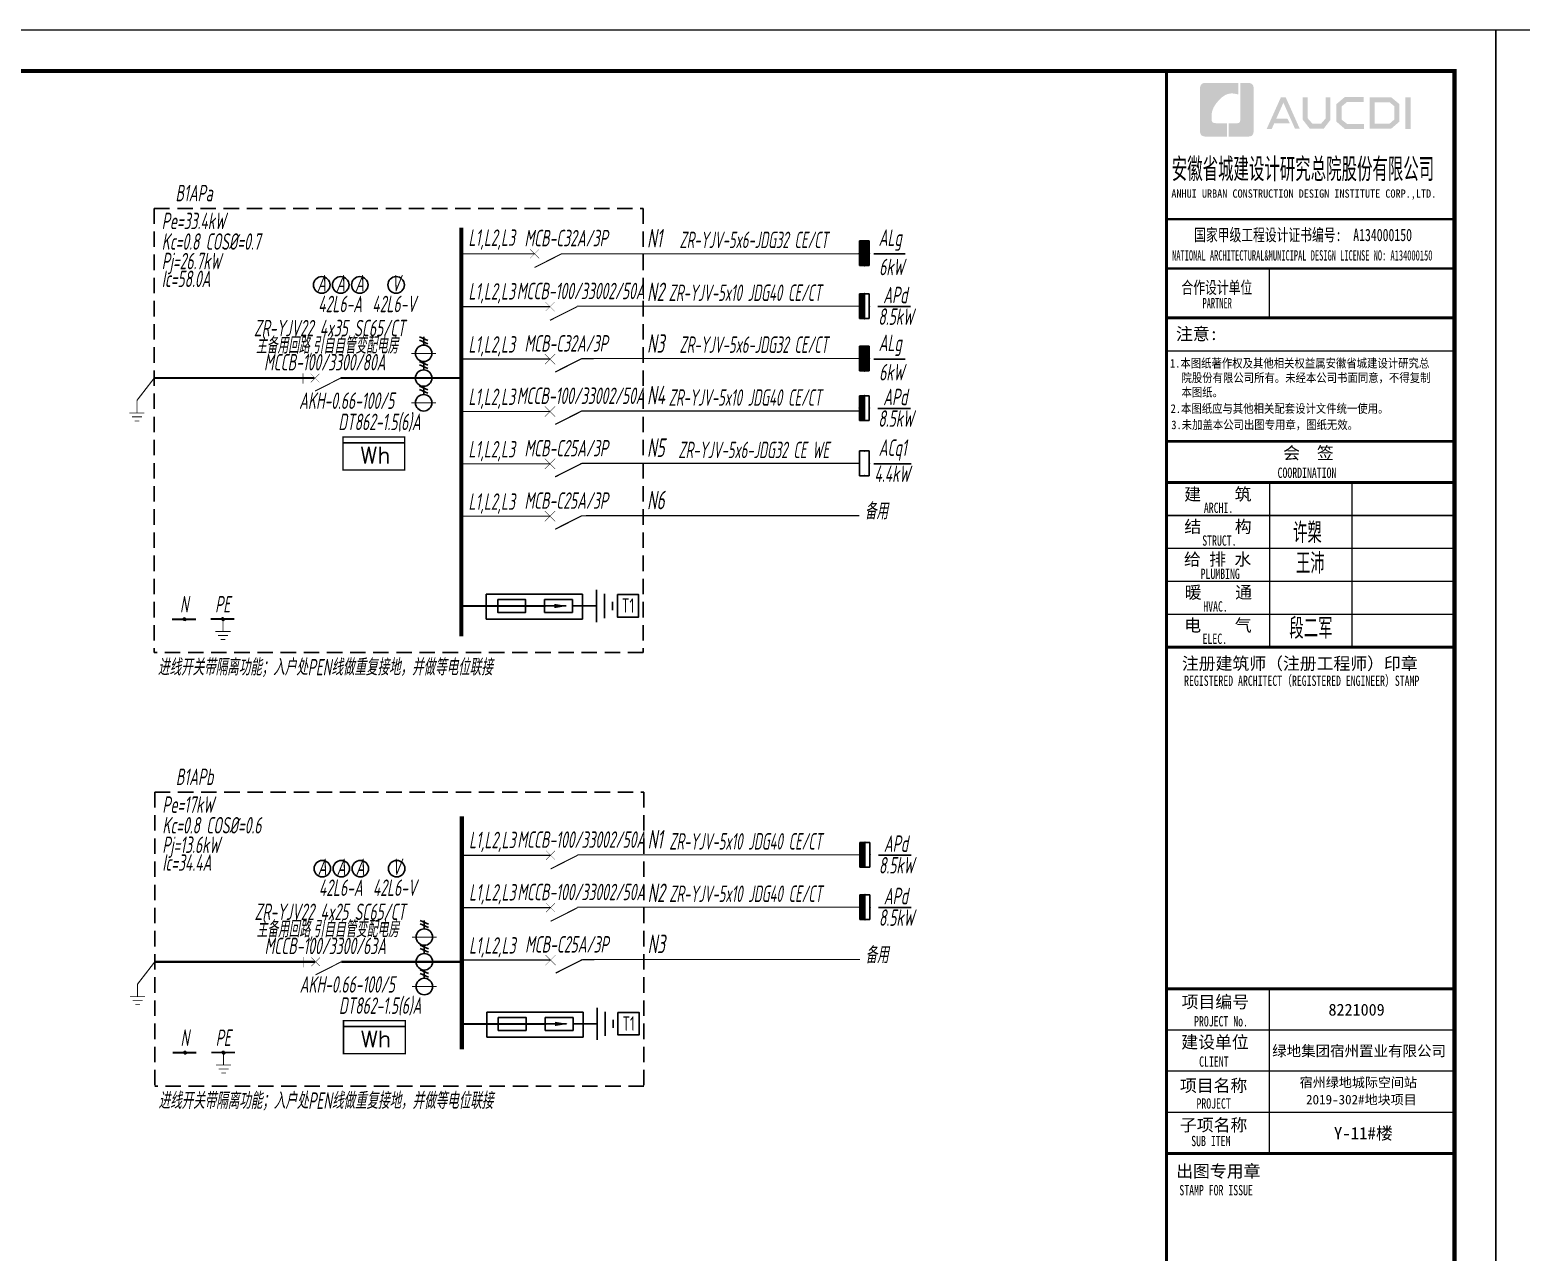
# Model space of a CAD drawing. Extents: x 3002737 to 4077523, y -995787 to -7267.
# Drawn here: x 3165313 to 3201554, y -669087 to -639387 of the extents above; entities that cross this region are included whole.
import ezdxf
from ezdxf.enums import TextEntityAlignment as Align

# ---------------------------------------------------------------- set-up
doc = ezdxf.new("R2010")
doc.units = 0
doc.header["$LTSCALE"] = 1000
doc.header["$MEASUREMENT"] = 0
doc.linetypes.add('DASH', pattern=[0.35, 0.25, -0.1])
doc.linetypes.add('DASH4', pattern=[0.1875, 0.125, -0.0625])
doc.layers.get('0').update_dxf_attribs({"linetype": 'CONTINUOUS'})
for name, color, linetype in [('!!电气', 1, 'CONTINUOUS'), ('DIM-照明', 7, 'CONTINUOUS'), ('ELEMENT', 3, 'CONTINUOUS'), ('EQUIP-箱柜', 3, 'CONTINUOUS'), ('PUB_TITLE', 4, 'CONTINUOUS'), ('WIRE-消防', 4, 'CONTINUOUS'), ('WIRE-照明', 2, 'CONTINUOUS'), ('图签文字', 4, 'CONTINUOUS'), ('照明平面文字层', 3, 'CONTINUOUS')]:
    doc.layers.add(name, color=color, linetype=linetype)
doc.layers.add('图框', color=147, linetype='CONTINUOUS', lineweight=20)
doc.layers.add('图签', color=147, linetype='CONTINUOUS', lineweight=18)
doc.styles.add('_SIMPLEX', font='SIMPLEX.shx', dxfattribs={"width": 0.8, "bigfont": 'GBCBIG.shx'})
doc.styles.add('_TCH_LABEL', font='COMPLEX', dxfattribs={"bigfont": 'GBCBIG'})
doc.styles.add('HT', font='simhei.ttf')
doc.styles.add('HZTXT', font='gbeitc.shx', dxfattribs={"width": 0.8, "height": 400, "bigfont": 'hztxt.shx'})
doc.styles.get("Standard").update_dxf_attribs({"font": 'gbenor.shx', "bigfont": 'gbcbig.shx'})
doc.styles.add('TSSD_Dimension', font='Tssdeng.shx', dxfattribs={"width": 0.7, "bigfont": 'tssdchn.shx'})
doc.styles.add('宋体', font='', dxfattribs={"height": 4})
doc.styles.add('建筑图签-1', font='simhei.ttf', dxfattribs={"width": 0.7})
doc.styles.add('建筑图签-2', font='TXT.shx', dxfattribs={"width": 0.5, "bigfont": 'HZTXT.shx'})
doc.styles.get('宋体').set_extended_font_data('SimSun')

# ---------------------------------------------------------------- blocks, each defined once
blk = doc.blocks.new('院标1')
h = blk.add_hatch(color=150)
h.dxf.hatch_style = 1
h.set_gradient(color1=(33, 113, 253), color2=(33, 113, 253), tint=1, name='INVCURVED')
edge = h.paths.add_edge_path()
edge.add_spline(control_points=[(116373, 648379), (116379, 648379), (116382, 648379), (116391, 648379), (116391, 648379), (116391, 648379), (116616, 648379), (116616, 648379), (116616, 648379), (116616, 648379), (116616, 648054), (116616, 648054), (116616, 648054), (116616, 648054), (116108, 648054), (116108, 648054), (116108, 648054), (116028, 648054), (115963, 648111), (115963, 648199), (115963, 648199), (115963, 648199), (115963, 649215), (115963, 649215), (115963, 649215), (115963, 649295), (116018, 649360), (116108, 649360), (116108, 649360), (116108, 649360), (116897, 649360), (116897, 649360), (116897, 649360), (116897, 649360), (116897, 649080), (116897, 649080), (116897, 649080), (116897, 649080), (116566, 649140), (116356, 648859), (116356, 648859), (116245, 648719), (116240, 648545), (116247, 648466), (116247, 648466), (116254, 648386), (116247, 648466), (116247, 648466), (116247, 648466), (116247, 648466), (116258, 648374), (116373, 648379)], knot_values=[0, 0, 0, 0, 0.071429, 0.071429, 0.071429, 0.107143, 0.142857, 0.142857, 0.142857, 0.178571, 0.214286, 0.214286, 0.214286, 0.25, 0.285714, 0.285714, 0.285714, 0.321429, 0.357143, 0.357143, 0.357143, 0.392857, 0.428571, 0.428571, 0.428571, 0.464286, 0.5, 0.5, 0.5, 0.535714, 0.571429, 0.571429, 0.571429, 0.607143, 0.642857, 0.642857, 0.642857, 0.678571, 0.714286, 0.714286, 0.714286, 0.75, 0.785714, 0.785714, 0.785714, 0.821429, 0.857143, 0.857143, 0.857143, 0.928571, 1, 1, 1, 1], degree=3, periodic=0)
h = blk.add_hatch(color=150)
h.dxf.hatch_style = 1
h.set_gradient(color1=(33, 113, 253), color2=(33, 113, 253), tint=1, name='INVCURVED')
edge = h.paths.add_edge_path()
edge.add_spline(control_points=[(117268, 649215), (117268, 649215), (117268, 648199), (117268, 648199), (117268, 648199), (117268, 648114), (117212, 648054), (117123, 648054), (117123, 648054), (117123, 648054), (116663, 648054), (116663, 648054), (116663, 648054), (116663, 648054), (116663, 648379), (116663, 648379), (116663, 648379), (116663, 648379), (116865, 648379), (116865, 648379), (116865, 648379), (116907, 648379), (116941, 648413), (116941, 648455), (116941, 648455), (116941, 648455), (116941, 649360), (116941, 649360), (116941, 649360), (116941, 649360), (117123, 649360), (117123, 649360), (117123, 649360), (117204, 649360), (117268, 649306), (117268, 649215)], knot_values=[0, 0, 0, 0, 0.1, 0.1, 0.1, 0.15, 0.2, 0.2, 0.2, 0.25, 0.3, 0.3, 0.3, 0.35, 0.4, 0.4, 0.4, 0.45, 0.5, 0.5, 0.5, 0.55, 0.6, 0.6, 0.6, 0.65, 0.7, 0.7, 0.7, 0.75, 0.8, 0.8, 0.8, 0.9, 1, 1, 1, 1], degree=3, periodic=0)
blk = doc.blocks.new('A$C086A1D60')
at = {"layer": 'PUB_TITLE'}
h = blk.add_hatch(color=4, dxfattribs=at)
h.paths.add_polyline_path([(5808, 56758), (5934, 56758), (5934, 55988), (5808, 55988)])
h.paths.add_polyline_path([(5056, 56642), (5056, 56116), (5416, 56116), (5540, 56223), (5540, 56541), (5420, 56642)], flags=16)
h.paths.add_polyline_path([(4938, 56760), (4938, 55998), (5460, 55998), (5659, 56168), (5659, 56596), (5463, 56760)])
h.paths.add_polyline_path([(4795, 56764), (4795, 56648), (4388, 56648), (4255, 56537), (4255, 56218), (4388, 56115), (4797, 56115), (4797, 55993), (4333, 55993), (4131, 56168), (4131, 56596), (4329, 56764)])
h.paths.add_polyline_path([(3312, 56762), (3432, 56762), (3432, 56251), (3546, 56120), (3757, 56120), (3871, 56251), (3871, 56762), (3985, 56762), (3985, 56214), (3821, 55997), (3483, 55997), (3312, 56216)])
h.paths.add_polyline_path([(2780, 56760), (2897, 56760), (3239, 55996), (3123, 55996), (2842, 56630), (2667, 56242), (2938, 56242), (2999, 56127), (2618, 56127), (2559, 55994), (2436, 55994)])
for points, const_width in [([(0, 51400), (7000, 51400)], 70), ([(0, 50599), (7000, 50599)], 35)]:
    blk.add_lwpolyline(points, dxfattribs=dict(const_width=const_width))
at = {"layer": '图框'}
for p, q in [((0, 53800), (7000, 53800)), ((0, 53800), (7000, 53800)), ((0, 52600), (7000, 52600))]:
    blk.add_line(p, q, dxfattribs=at)
for points, const_width in [([(0, 0), (0, 57400)], 70), ([(0, 53800), (7000, 53800)], 60), ([(0, 52600), (7000, 52600)], 60), ([(0, 52600), (7000, 52600)], 60), ([(2500, 52600), (2500, 51400)], 35), ([(0, 51400), (7000, 51400)], 60), ([(8, 48400), (7008, 48400)], 60), ([(8, 47400), (7008, 47400)], 70), ([(8, 47400), (7008, 47400)], 70), ([(2508, 47400), (2508, 43400)], 35), ([(4508, 47400), (4508, 43400)], 35), ([(8, 46600), (7008, 46600)], 35), ([(8, 45800), (7008, 45800)], 35), ([(8, 45000), (7008, 45000)], 35), ([(8, 44200), (7008, 44200)], 35), ([(8, 43400), (7008, 43400)], 70), ([(0, 35100), (7000, 35100)], 70), ([(0, 35100), (7000, 35100)], 70), ([(2500, 31100), (2500, 35100)], 35), ([(0, 34100), (7000, 34100)], 35), ([(0, 33100), (7000, 33100)], 35), ([(0, 32100), (7000, 32100)], 35), ([(7000, 31100), (0, 31100)], 70)]:
    blk.add_lwpolyline(points, dxfattribs=dict(at, const_width=const_width))
blk.add_blockref('院标1', (-115149, -592249))
at = {"layer": 'PUB_TITLE', "style": 'HT', "width": 0.88}
for s, p in [('1.本图纸著作权及其他相关权益属安徽省城建设计研究总', (86, 50193)), ('院股份有限公司所有。未经本公司书面同意，不得复制', (365, 49839)), ('本图纸。', (365, 49489)), (' 2.本图纸应与其他相关配套设计文件统一使用。 ', (-25, 49092)), ('3.未加盖本公司出图专用章，图纸无效。', (118, 48698))]:
    blk.add_text(s, height=210, dxfattribs=at).set_placement(p)
at = {"layer": '图签', "color": 154, "style": '宋体'}
for s, height, p in [('8221009', 286.7, (3937, 34448)), ('绿地集团宿州置业有限公司', 258.01, (2568, 33462)), ('宿州绿地城际空间站', 232.2, (3238, 32709)), ('2019-302#地块项目', 232.21, (3392, 32291))]:
    blk.add_text(s, height=height, dxfattribs=at).set_placement(p)
at = {"layer": '图签文字', "color": 7, "style": '建筑图签-1'}
for s, height, width, p in [('安徽省城建设计研究总院股份有限公司', 500, 0.55, (128, 54777)), ('国家甲级工程设计证书编号:  A134000150', 300, 0.7, (672, 53267)), ('合作设计单位', 300, 0.7, (365, 51990))]:
    blk.add_text(s, height=height, dxfattribs=dict(at, width=width)).set_placement(p)
at = {"layer": '图签文字', "linetype": 'Continuous', "style": '建筑图签-1', "width": 0.91}
blk.add_text('ANHUI URBAN CONSTRUCTION DESIGN INSTITUTE CORP.,LTD.', height=200, dxfattribs=at).set_placement((118, 54322))
at = {"layer": '图签文字', "style": '建筑图签-1'}
for s, width, p in [('NATIONAL ARCHITECTURAL&MUNICIPAL DESIGN LICENSE NO: A134000150', 0.6, (137, 52795)), ('PARTNER', 0.6, (875, 51634)), ('COORDINATION', 0.7, (2700, 47513)), ('ARCHI.', 0.7, (909, 46662)), ('STRUCT.', 0.7, (870, 45865)), ('PLUMBING', 0.7, (829, 45058)), ('HVAC.', 0.7, (894, 44265)), ('ELEC.', 0.7, (878, 43480)), ('REGISTERED ARCHITECT（REGISTERED ENGINEER）STAMP', 0.7, (429, 42459)), ('PROJECT No.', 0.7, (670, 34185, -1799)), ('CLIENT', 0.7, (794, 33206)), ('PROJECT', 0.7, (729, 32187)), ('SUB ITEM', 0.7, (602, 31276)), ('STAMP FOR ISSUE', 0.7, (313, 30081))]:
    blk.add_text(s, height=250, dxfattribs=dict(at, width=width)).set_placement(p)
at = {"layer": '图签文字', "color": 7, "style": '建筑图签-1'}
for s, p in [('注意:', (231, 50863)), ('会  签', (2835, 47968)), ('建    筑', (430, 46967)), ('结    构', (434, 46179)), ('给 排 水', (425, 45385)), ('暖    通', (443, 44582)), ('电    气', (433, 43782)), ('注册建筑师（注册工程师）印章', (375, 42854)), ('项目编号', (368, 34632)), ('建设单位', (360, 33655)), ('项目名称', (327, 32597)), ('子项名称', (327, 31640)), ('出图专用章', (236, 30518))]:
    blk.add_text(s, height=300, dxfattribs=at).set_placement(p)
at = {"layer": '图签文字', "color": 1, "style": '建筑图签-2', "width": 0.7}
for s, p in [('许槊', (3075, 45928)), ('王沛', (3146, 45187)), ('段二军', (2985, 43607))]:
    blk.add_text(s, height=500, dxfattribs=at).set_placement(p)
at = {"layer": '图签文字', "color": 2, "style": '建筑图签-1'}
blk.add_text('Y-11#楼', height=300, dxfattribs=at).set_placement((4069, 31441))
blk = doc.blocks.new('0114')
at = {"color": 3, "linetype": 'Continuous', "const_width": 0.3}
for points in [[(0, 0), (0, -4.58)], [(-2.75, -4.58), (2.75, -4.58)], [(-1.83, -6.01), (1.83, -6.01)], [(-0.86, -7.5), (0.86, -7.5)]]:
    blk.add_lwpolyline(points, dxfattribs=at)
blk = doc.blocks.new('*X32')
at = {"color": 0}
for p, q in [((197.1, 124.2), (199.7, 126.7)), ((197.2, 123.8), (200.1, 126.7)), ((197.2, 124.6), (199.2, 126.7)), ((197.3, 123.4), (200.4, 126.6)), ((197.3, 125.2), (198.6, 126.5)), ((197.4, 123.1), (200.7, 126.5)), ((197.5, 122.9), (201, 126.3)), ((197.7, 122.6), (201.2, 126.1)), ((197.9, 122.4), (201.4, 125.9)), ((198.1, 122.2), (201.6, 125.7)), ((198.4, 122), (201.8, 125.4)), ((198.7, 121.9), (201.9, 125.2)), ((199, 121.8), (202, 124.8)), ((199.4, 121.7), (202.1, 124.5)), ((199.8, 121.7), (202.1, 124.1)), ((200.3, 121.8), (202, 123.5)), ((201.2, 122.3), (201.6, 122.7))]:
    blk.add_line(p, q, dxfattribs=at)
blk = doc.blocks.new('HC000089')
at = {"color": 4, "linetype": 'Continuous', "const_width": 0.2}
blk.add_lwpolyline([(-1.8, -1.8, 0.198912), (0, -2.5, 0.198912), (1.8, -1.8, 0.198912), (2.5, 0, 0.198912), (1.8, 1.8, 0.198912), (0, 2.5, 0.198912), (-1.8, 1.8, 0.198912), (-2.5, 0, 0.198912)], format="xyb", close=True, dxfattribs=at)
at = {"color": 4}
blk.add_blockref('*X32', (-199.6, -124.2), dxfattribs=at)
blk = doc.blocks.new('A$C7C37685A')
at = {"layer": 'ELEMENT'}
for p, q in [((1135, -260), (1135, 260)), ((294, 104), (294, -104)), ((745, 104), (294, 104)), ((641, 0), (294, 0)), ((745, -104), (745, 104)), ((1264, -195), (1264, 195)), ((1394, -65), (1394, 65)), ((294, -104), (745, -104))]:
    blk.add_line(p, q, dxfattribs=at)
for points in [[(294, 0), (0, 0)], [(745, 0), (1135, 0)]]:
    blk.add_lwpolyline(points, dxfattribs=at)
for points in [[(658, 0), (450, -35), (450, 35), (658, 0)], [(450, 35), (658, 0), (450, -35), (450, 35)], [(450, -35), (450, 35), (658, 0), (450, 35)]]:
    blk.add_solid(points, dxfattribs=at)
blk = doc.blocks.new('A$C64190E90')
at = {"layer": 'DIM-照明', "color": 3}
blk.add_lwpolyline([(0, 104), (450, 104), (450, -104), (0, -104)], close=True, dxfattribs=at)
at = {"layer": 'DIM-照明'}
blk.add_blockref('A$C7C37685A', (466, 0), dxfattribs=at)
blk = doc.blocks.new('A$C5F6A5641')
at = {"layer": 'WIRE-照明', "color": 3}
for p, q in [((0, 0), (2337, 0)), ((0, -611), (0, 0)), ((2337, 0), (2337, -611)), ((2337, -611), (0, -611))]:
    blk.add_line(p, q, dxfattribs=at)
blk = doc.blocks.new('1107AA')
at = {"color": 3, "linetype": 'Continuous'}
for points, const_width in [([(0, -7.5), (-3.79, 0)], 0.3), ([(-1.25, 1.25), (1.25, -1.25)], 0.1), ([(1.25, 1.25), (-1.25, -1.25)], 0.1)]:
    blk.add_lwpolyline(points, dxfattribs=dict(at, const_width=const_width))
blk = doc.blocks.new('*X10')
at = {"color": 0}
for p, q in [((-250, 33), (-183, 100)), ((-250, 68), (-218, 100)), ((-247, 0), (-147, 100)), ((-212, 0), (-112, 100)), ((-177, 0), (-77, 100)), ((-141, 0), (-41, 100)), ((-106, 0), (-6, 100)), ((-71, 0), (29, 100)), ((-35, 0), (65, 100)), ((0, 0), (100, 100)), ((35, 0), (135, 100)), ((71, 0), (171, 100)), ((106, 0), (206, 100)), ((141, 0), (241, 100)), ((177, 0), (250, 73)), ((212, 0), (250, 38)), ((247, 0), (250, 3))]:
    blk.add_line(p, q, dxfattribs=at)
blk = doc.blocks.new('$equip$00001414')
for p, q in [((0.75, 0.6), (-0.75, 0.6)), ((-0.75, 0.6), (-0.75, 0)), ((-0.75, 0.3), (0.75, 0.3)), ((-0.75, 0), (0.75, 0)), ((0.75, 0), (0.75, 0.6))]:
    blk.add_line(p, q)
at = {"const_width": 0.3}
blk.add_lwpolyline([(-0.75, 0.15), (0.75, 0.15)], dxfattribs=at)
for p in [(-0.75, 0.3), (0, 0.6), (0, 0), (0.75, 0.3)]:
    blk.add_point(p)
at = {"xscale": 0.00300000000061118, "yscale": 0.00300000000061118, "zscale": 0.00300000000061118}
blk.add_blockref('*X10', (0, 0), dxfattribs=at)
at = {"style": '_TCH_LABEL', "flags": 9}
blk.add_attdef('A', (0, 0), '', height=0.00002, dxfattribs=at)
blk = doc.blocks.new('0923')
at = {"color": 3, "linetype": 'Continuous'}
for p, q in [((-5, -3.75), (-2.5, -3.75)), ((-4.61, -5), (-3.5, -2.5)), ((-3.56, -5), (-2.45, -2.5)), ((2.5, -3.75), (5, -3.75)), ((2.89, -5), (4, -2.5)), ((3.94, -5), (5.05, -2.5)), ((10, -3.75), (12.5, -3.75)), ((10.39, -5), (11.5, -2.5)), ((11.44, -5), (12.55, -2.5))]:
    blk.add_line(p, q, dxfattribs=at)
at = {"color": 3, "linetype": 'Continuous', "const_width": 0.3}
for points in [[(-7.5, 0), (-7.5, -7.5)], [(0, 0), (0, -7.5)], [(7.5, 0), (7.5, -7.5)]]:
    blk.add_lwpolyline(points, dxfattribs=at)
at = {"color": 3, "linetype": 'Continuous'}
for centre in [(-7.5, -3.75), (0, -3.75), (7.5, -3.75)]:
    blk.add_circle(centre, 2.5, dxfattribs=at)
blk = doc.blocks.new('$element$00000586')
blk.add_line((0.173, 0), (0.173, -1))
at = {"const_width": 0.0233}
blk.add_lwpolyline([(-0.267, 0), (0.267, 0), (0.267, -1), (-0.267, -1), (-0.267, 0)], dxfattribs=at)
at = {"style": '_SIMPLEX'}
blk.add_text('Wh', height=0.2667, rotation=270, dxfattribs=at).set_placement((-0.161, -0.281))
at = {"flags": 9}
blk.add_attdef('S', (0, 0), '', height=0.00000667, dxfattribs=at)
blk.add_attdef('S', (0, 0), '', height=0.00000667, dxfattribs=at)
blk.add_attdef('S', (0, 0), '', height=0.00000667, dxfattribs=at)
blk = doc.blocks.new('*X8')
at = {"color": 0}
for p, q in [((-250, 33), (-83, 200)), ((-250, 68), (-118, 200)), ((-250, 104), (-154, 200)), ((-250, 139), (-189, 200)), ((-250, 174), (-224, 200)), ((-247, 0), (-47, 200)), ((-212, 0), (-12, 200)), ((-177, 0), (23, 200)), ((-141, 0), (59, 200)), ((-106, 0), (94, 200)), ((-71, 0), (129, 200)), ((-35, 0), (165, 200)), ((0, 0), (200, 200)), ((35, 0), (235, 200)), ((71, 0), (250, 179)), ((106, 0), (250, 144)), ((141, 0), (250, 109)), ((177, 0), (250, 73)), ((212, 0), (250, 38)), ((247, 0), (250, 3))]:
    blk.add_line(p, q, dxfattribs=at)
blk = doc.blocks.new('$equip$00001421')
for p, q in [((0.75, 0.6), (-0.75, 0.6)), ((-0.75, 0.6), (-0.75, 0)), ((-0.75, 0), (0.75, 0)), ((0.75, 0), (0.75, 0.6))]:
    blk.add_line(p, q)
at = {"const_width": 0.6}
blk.add_lwpolyline([(-0.75, 0.3), (0.75, 0.3)], dxfattribs=at)
for p in [(-0.75, 0.3), (0, 0.6), (0, 0), (0.75, 0.3)]:
    blk.add_point(p)
at = {"xscale": 0.00300000000061118, "yscale": 0.00300000000061118, "zscale": 0.00300000000061118}
blk.add_blockref('*X8', (0, 0), dxfattribs=at)
at = {"style": '_TCH_LABEL', "flags": 9}
blk.add_attdef('A', (0, 0), '', height=0.00002, dxfattribs=at)
blk = doc.blocks.new('$equip$00001413')
for p, q in [((0.75, 0.6), (-0.75, 0.6)), ((-0.75, 0.6), (-0.75, 0)), ((-0.75, 0), (0.75, 0)), ((0.75, 0), (0.75, 0.6))]:
    blk.add_line(p, q)
for p in [(-0.75, 0.3), (0, 0.6), (0, 0), (0.75, 0.3)]:
    blk.add_point(p)
at = {"style": '_TCH_LABEL', "flags": 9}
blk.add_attdef('A', (0, 0), '', height=0.00002, dxfattribs=at)

msp = doc.modelspace()

# ---------------------------------------------------------------- linework, layer by layer
at = {"color": 3, "linetype": 'Continuous'}
for points, const_width in [([(3177829.1, -647510.9), (3178079.1, -647260.9)], 10), ([(3177829.1, -647260.9), (3178079.1, -647510.9)], 10), ([(3178725.6, -647375), (3178079.1, -647701.8)], 30), ([(3171952.5, -647731.4), (3171952.5, -647982.7)], 10), ([(3177829.1, -648783.8), (3178079.1, -648533.8)], 10), ([(3177829.1, -648533.8), (3178079.1, -648783.8)], 10), ([(3178725.6, -648648), (3178079.1, -648974.8)], 30), ([(3177829.1, -650056.8), (3178079.1, -649806.8)], 10), ([(3177829.1, -649806.8), (3178079.1, -650056.8)], 10), ([(3178725.6, -649921), (3178079.1, -650247.8)], 30), ([(3177829.1, -651329.8), (3178079.1, -651079.8)], 10), ([(3177829.1, -651079.8), (3178079.1, -651329.8)], 10), ([(3178725.6, -651193.9), (3178079.1, -651520.7)], 30), ([(3171966.5, -661914.5), (3171966.5, -662165.8)], 10), ([(3177843.1, -662113.7), (3178093.1, -661863.7)], 10), ([(3177843.1, -661863.7), (3178093.1, -662113.7)], 10), ([(3178739.5, -661977.8), (3178093.1, -662304.6)], 30)]:
    msp.add_lwpolyline(points, dxfattribs=dict(at, const_width=const_width))
at = {"layer": 'DIM-照明', "color": 3, "linetype": 'DASH4', "ltscale": 3}
for p, q in [((3168336.1, -643724.2), (3180220.2, -643724.2)), ((3168336.1, -643724.2), (3168336.1, -654519.8)), ((3180220.2, -643724.2), (3180220.2, -654519.8)), ((3180220.2, -654519.8), (3168336.1, -654519.8)), ((3168350.1, -657907.3), (3180234.2, -657907.3)), ((3168350.1, -657907.3), (3168350.1, -665052.5)), ((3180234.2, -657907.3), (3180234.2, -665052.5)), ((3180234.2, -665052.5), (3168350.1, -665052.5))]:
    msp.add_line(p, q, dxfattribs=at)
at = {"layer": 'DIM-照明', "color": 7}
for p, q in [((3185821.2, -644828.1), (3186585, -644828.1)), ((3185923, -646112.9), (3186715.5, -646112.9)), ((3185821.2, -647385.9), (3186585, -647385.9)), ((3185923, -648589.2), (3186715.5, -648589.2)), ((3185821.2, -649931.8), (3186733.9, -649931.8)), ((3185936.9, -659442.7), (3186729.5, -659442.7)), ((3185936.9, -660715.7), (3186729.5, -660715.7))]:
    msp.add_line(p, q, dxfattribs=at)
at = {"layer": 'DIM-照明', "color": 3, "const_width": 100}
for points in [[(3175798, -644197.2), (3175798, -654123.2)], [(3175812, -658499.2), (3175812, -664154.3)]]:
    msp.add_lwpolyline(points, dxfattribs=at)
at = {"layer": 'DIM-照明', "color": 3, "linetype": 'Continuous'}
for points, const_width in [([(3175798, -644828.1), (3177579.9, -644828.1)], 28.8), ([(3178237, -644828.1), (3185472.7, -644828.1)], 28.8), ([(3175798, -646112.9), (3177954.1, -646112.9)], 28.8), ([(3178607.2, -646101.1), (3185472.7, -646101.1)], 28.8), ([(3175798, -647385.9), (3177954.1, -647385.9)], 28.8), ([(3178725.6, -647375), (3179017.9, -647375)], 28.8), ([(3178828.8, -647374.1), (3185472.7, -647374.1)], 28.8), ([(3167916.5, -648390.9), (3168336.1, -647848.4)], 28.8), ([(3168336.1, -647848.4), (3172230.4, -647848.4)], 49.9), ([(3172868.4, -647848.4), (3175746.7, -647848.4)], 49.9), ([(3175798, -648658.8), (3177954.1, -648658.8)], 28.8), ([(3178725.6, -648648), (3179017.9, -648648)], 28.8), ([(3178828.8, -648647.1), (3185472.7, -648647.1)], 28.8), ([(3175798, -649931.8), (3177954.1, -649931.8)], 28.8), ([(3178725.6, -649921), (3179017.9, -649921)], 28.8), ([(3178828.8, -649920), (3185472.7, -649920)], 28.8), ([(3175798, -651204.8), (3177954.1, -651204.8)], 28.8), ([(3178725.6, -651193.9), (3179017.9, -651193.9)], 28.8), ([(3178828.8, -651193), (3185472.7, -651193)], 28.8), ([(3175798, -653386.1), (3177850.7, -653386.1)], 47.2), ([(3168768.9, -653706.9), (3169349.4, -653706.9)], 47.5), ([(3169706.4, -653702.8), (3170286.8, -653702.8)], 47.5), ([(3175812, -659442.7), (3177968.1, -659442.7)], 28.8), ([(3178621.2, -659430.9), (3185486.7, -659430.9)], 28.8), ([(3175812, -660715.7), (3177968.1, -660715.7)], 28.8), ([(3178621.2, -660703.9), (3185486.7, -660703.9)], 28.8), ([(3167930.5, -662574), (3168350.1, -662031.5)], 28.8), ([(3168350.1, -662031.5), (3172244.4, -662031.5)], 49.9), ([(3172882.4, -662031.5), (3175760.6, -662031.5)], 49.9), ([(3175812, -661988.7), (3177968.1, -661988.7)], 28.8), ([(3178739.5, -661977.8), (3179031.9, -661977.8)], 28.8), ([(3178842.8, -661976.9), (3185486.7, -661976.9)], 28.8), ([(3175812, -663540.6), (3177864.6, -663540.6)], 47.2), ([(3168782.9, -664239.6), (3169363.3, -664239.6)], 47.5), ([(3169720.3, -664235.5), (3170300.8, -664235.5)], 47.5)]:
    msp.add_lwpolyline(points, dxfattribs=dict(at, const_width=const_width))
at = {"layer": 'ELEMENT', "linetype": 'ByBlock'}
for centre in [(3172407.2, -645584.5), (3172869.3, -645584.5), (3173331.3, -645584.5), (3174214.7, -645584.5), (3172421.2, -659767.6), (3172883.3, -659767.6), (3173345.3, -659767.6), (3174228.6, -659767.6)]:
    msp.add_circle(centre, 201, dxfattribs=at)
at = {"layer": '图框'}
for points in [[(3116835, -639386.6), (3200935, -639386.6), (3200935, -698786.6), (3116835, -698786.6)], [(3200935, -639386.6), (3285035, -639386.6), (3285035, -698786.6), (3200935, -698786.6)]]:
    msp.add_lwpolyline(points, close=True, dxfattribs=at)
at = {"layer": '图框', "const_width": 100}
msp.add_lwpolyline([(3199935, -697786.6), (3199935, -640386.6), (3119335, -640386.6), (3119335, -697786.6)], close=True, dxfattribs=at)
at = {"layer": '照明平面文字层', "color": 7}
for points in [[(3179590.8, -653107), (3180104.8, -653107), (3180104.8, -653654.8), (3179590.8, -653654.8)], [(3179604.8, -663261.5), (3180118.7, -663261.5), (3180118.7, -663809.3), (3179604.8, -663809.3)]]:
    msp.add_lwpolyline(points, close=True, dxfattribs=at)

# ---------------------------------------------------------------- block references
at = {"layer": '!!电气'}
msp.add_blockref('A$C086A1D60', (3192935, -697786.6), dxfattribs=at)
at = {"layer": 'DIM-照明', "linetype": 'Continuous', "rotation": 90}
for p, xscale, yscale, zscale in [((3177579.9, -644828.1), 87.60960006713867, 87.60960006713867, 87.60960006713867), ((3177954.1, -646112.9), 87.60960006713867, 87.60960006713867, 87.60960006713867), ((3172244.2, -647848.4), 83.2291202545166, 83.2291202545166, 83.2291202545166), ((3177968.1, -659442.7), 87.60960006713867, 87.60960006713867, 87.60960006713867), ((3177968.1, -660715.7), 87.60960006713867, 87.60960006713867, 87.60960006713867), ((3172258.2, -662031.5), 83.2291202545166, 83.2291202545166, 83.2291202545166)]:
    msp.add_blockref('1107AA', p, dxfattribs=dict(at, xscale=xscale, yscale=yscale, zscale=zscale))
at = {"layer": 'DIM-照明', "color": 3, "linetype": 'Continuous', "xscale": -66.50000000000003, "yscale": 66.5, "zscale": 66.49999999999999, "rotation": 1.643353773062017e-06}
for p in [(3167916.5, -648390.9), (3167930.5, -662574)]:
    msp.add_blockref('0114', p, dxfattribs=at)
at = {"layer": 'DIM-照明', "xscale": 14.62999999523163, "yscale": 14.62999999523163, "zscale": 14.62999999523163}
for p in [(3169071.1, -653707), (3170007.6, -653707), (3169085.1, -664239.7), (3170021.6, -664239.7)]:
    msp.add_blockref('HC000089', p, dxfattribs=at)
at = {"layer": 'DIM-照明', "linetype": 'DASH', "xscale": -66.50000000000003, "yscale": 66.5, "zscale": 66.49999999999999, "rotation": 1.643353773062017e-06}
for p in [(3170007.5, -653702.8), (3170021.5, -664235.5)]:
    msp.add_blockref('0114', p, dxfattribs=at)
at = {"layer": 'ELEMENT', "linetype": 'ByBlock'}
for name, p, xscale, yscale, zscale, rotation in [('0923', (3174584.8, -647848.4), 80.11444089422005, 80.11444089422005, 80.11444089422005, 89.9999984630715), ('$element$00000586', (3172922.7, -649680.4), 1499.999999996973, 1499.999999996973, 1499.999999996973, 90), ('0923', (3174598.7, -662031.5), 80.11444089422005, 80.11444089422005, 80.11444089422005, 89.9999984630715), ('$element$00000586', (3172936.7, -663863.5), 1499.999999996973, 1499.999999996973, 1499.999999996973, 90)]:
    msp.add_blockref(name, p, dxfattribs=dict(at, xscale=xscale, yscale=yscale, zscale=zscale, rotation=rotation))
at = {"layer": 'EQUIP-箱柜', "xscale": 400, "yscale": 400, "zscale": 400}
for name, p, rotation in [('$equip$00001421', (3185712.7, -644816.3), 90), ('$equip$00001414', (3185472.7, -646101.1), 270), ('$equip$00001421', (3185712.7, -647374.1), 90), ('$equip$00001414', (3185472.7, -648577.4), 270), ('$equip$00001413', (3185472.7, -649920), 269.9999999431726), ('$equip$00001414', (3185486.7, -659430.9), 270), ('$equip$00001414', (3185486.7, -660703.9), 270)]:
    msp.add_blockref(name, p, dxfattribs=dict(at, rotation=rotation))
at = {"layer": 'WIRE-消防'}
for p in [(3176405.5, -653098), (3176419.4, -663252.5)]:
    msp.add_blockref('A$C5F6A5641', p, dxfattribs=at)
at = {"layer": 'WIRE-照明', "xscale": 1.5, "yscale": 1.5, "zscale": 1.5}
for p in [(3176683.8, -653386.1), (3176697.7, -663540.6)]:
    msp.add_blockref('A$C64190E90', p, dxfattribs=at)

# ---------------------------------------------------------------- texts
at = {"layer": 'DIM-照明', "color": 7, "linetype": 'Continuous', "style": 'HZTXT'}
for s, width, p in [('B1APa', 0.7, (3169303.8, -643353.3)), ('ZR-YJV-5x6-JDG32 CE/CT', 0.654, (3182905.1, -644489.5)), ('ZR-YJV-5x10 JDG40 CE/CT', 0.654, (3182694.7, -645774.3)), ('ZR-YJV22 4x35 SC65/CT', 0.7, (3172594.1, -646632.8)), ('主备用回路,引自自管变配电房', 0.65, (3172535.5, -647078.3)), ('ZR-YJV-5x6-JDG32 CE/CT', 0.654, (3182905.1, -647035.5)), ('MCCB-100/3300/80A', 0.7, (3172479.2, -647462.1)), ('ZR-YJV-5x10 JDG40 CE/CT', 0.654, (3182694.7, -648320.2)), ('ZR-YJV-5x6-JDG32 CE WE', 0.654, (3182905.1, -649593.2)), ('B1APb', 0.7, (3169317.8, -657536.4)), ('ZR-YJV-5x10 JDG40 CE/CT', 0.654, (3182708.6, -659104.1)), ('ZR-YJV-5x10 JDG40 CE/CT', 0.654, (3182708.6, -660377.1)), ('ZR-YJV22 4x25 SC65/CT', 0.7, (3172608.1, -660815.9)), ('主备用回路,引自自管变配电房', 0.65, (3172549.5, -661261.4)), ('MCCB-100/3300/63A', 0.7, (3172493.2, -661645.2))]:
    msp.add_text(s, height=400, dxfattribs=dict(at, width=width)).set_placement(p, align=Align.MIDDLE)
at = {"layer": 'DIM-照明', "color": 7, "linetype": 'Continuous', "style": 'HZTXT', "width": 0.7}
for s, p in [('Pe=33.4kW', (3168519.4, -644229.3)), ('Kc=0.8 COS%%C=0.7', (3168519.4, -644730.9)), ('L1,L2,L3', (3175973.9, -644636.1)), ('MCB-C32A/3P', (3177334.3, -644647.4)), ('Pj=26.7kW', (3168519.4, -645204.9)), ('Ic=58.0A', (3168519.4, -645636.8)), ('L1,L2,L3', (3175973.9, -645941.2)), ('MCCB-100/33002/50A', (3177146.1, -645932.1)), ('L1,L2,L3', (3175973.9, -647230.6)), ('MCB-C32A/3P', (3177334.3, -647205.1)), ('AKH-0.66-100/5', (3171855.8, -648598.1)), ('L1,L2,L3', (3175973.9, -648503.6)), ('MCCB-100/33002/50A', (3177146.1, -648478.1)), ('DT862-1.5(6)A', (3172811.2, -649112.9)), ('L1,L2,L3', (3175973.9, -649776.6)), ('MCB-C25A/3P', (3177334.3, -649751.1)), ('L1,L2,L3', (3175973.9, -651049.5)), ('MCB-C25A/3P', (3177334.3, -651024.1)), ('N', (3168961.4, -653544.1)), ('PE', (3169815.4, -653544.1)), ('进线开关带隔离功能；入户处PEN线做重复接地，并做等电位联接', (3168423.8, -655073.3)), ('Pe=17kW', (3168533.4, -658412.3)), ('Kc=0.8 COS%%C=0.6', (3168533.4, -658913.9)), ('MCCB-100/33002/50A', (3177160.1, -659262)), ('Pj=13.6kW', (3168533.4, -659388)), ('L1,L2,L3', (3175987.9, -659271)), ('Ic=34.4A', (3168533.4, -659819.9)), ('L1,L2,L3', (3175987.9, -660544)), ('MCCB-100/33002/50A', (3177160.1, -660535)), ('L1,L2,L3', (3175987.9, -661833.4)), ('MCB-C25A/3P', (3177348.3, -661807.9)), ('AKH-0.66-100/5', (3171869.8, -662781.2)), ('DT862-1.5(6)A', (3172825.1, -663296)), ('N', (3168975.3, -664076.9)), ('PE', (3169829.4, -664076.9)), ('进线开关带隔离功能；入户处PEN线做重复接地，并做等电位联接', (3168437.7, -665606))]:
    msp.add_text(s, height=400, dxfattribs=at).set_placement(p)
at = {"layer": 'DIM-照明', "color": 7, "style": 'HZTXT', "width": 0.7}
for s, height, p in [('N1', 450, (3180312.9, -644675.6)), ('ALg', 400, (3185940.2, -644635.1)), ('6kW', 400, (3185953, -645349)), ('N2', 450, (3180312.9, -645978.2)), ('APd', 400, (3186052.2, -646030.6)), ('8.5kW', 400, (3185931.8, -646555)), ('N3', 450, (3180312.9, -647233.4)), ('ALg', 400, (3185940.2, -647192.8)), ('6kW', 400, (3185953, -647906.7)), ('N4', 450, (3180312.9, -648486.8)), ('APd', 400, (3186052.2, -648506.9)), ('8.5kW', 400, (3185931.8, -649031.3)), ('N5', 450, (3180312.9, -649764.5)), ('ACq1', 400, (3185940.2, -649738.8)), ('4.4kW', 400, (3185838, -650372.2)), ('N6', 450, (3180312.9, -651037.5)), ('备用', 400, (3185603.3, -651281)), ('N1', 450, (3180326.9, -659278.5)), ('APd', 400, (3186066.2, -659360.4)), ('8.5kW', 400, (3185945.7, -659884.9)), ('N2', 450, (3180326.9, -660581.1)), ('APd', 400, (3186066.2, -660633.4)), ('8.5kW', 400, (3185945.7, -661157.8)), ('N3', 450, (3180326.9, -661821.4)), ('备用', 400, (3185617.3, -662064.9))]:
    msp.add_text(s, height=height, dxfattribs=at).set_placement(p)
at = {"layer": 'DIM-照明', "color": 7, "linetype": 'Continuous', "style": 'HZTXT', "width": 0.7}
for s, p in [('A', (3172296.3, -645540.3)), ('A', (3172758.3, -645540.3)), ('A', (3173220.4, -645540.3)), ('V', (3174103.7, -645540.3)), ('42L6-A', (3172322.5, -646047.3)), ('42L6-V', (3173635.8, -646047.3)), ('A', (3172310.2, -659723.4)), ('A', (3172772.3, -659723.4)), ('A', (3173234.3, -659723.4)), ('V', (3174117.6, -659723.4)), ('42L6-A', (3172336.4, -660230.4)), ('42L6-V', (3173649.8, -660230.4))]:
    msp.add_text(s, height=400, dxfattribs=at).set_placement(p, align=Align.MIDDLE_LEFT)
at = {"layer": '照明平面文字层', "color": 7, "style": 'TSSD_Dimension', "width": 0.7}
for p in [(3179700.5, -653552.1), (3179714.4, -663706.6)]:
    msp.add_text('T1', height=350, dxfattribs=at).set_placement(p)

doc.saveas('drawing.dxf')
